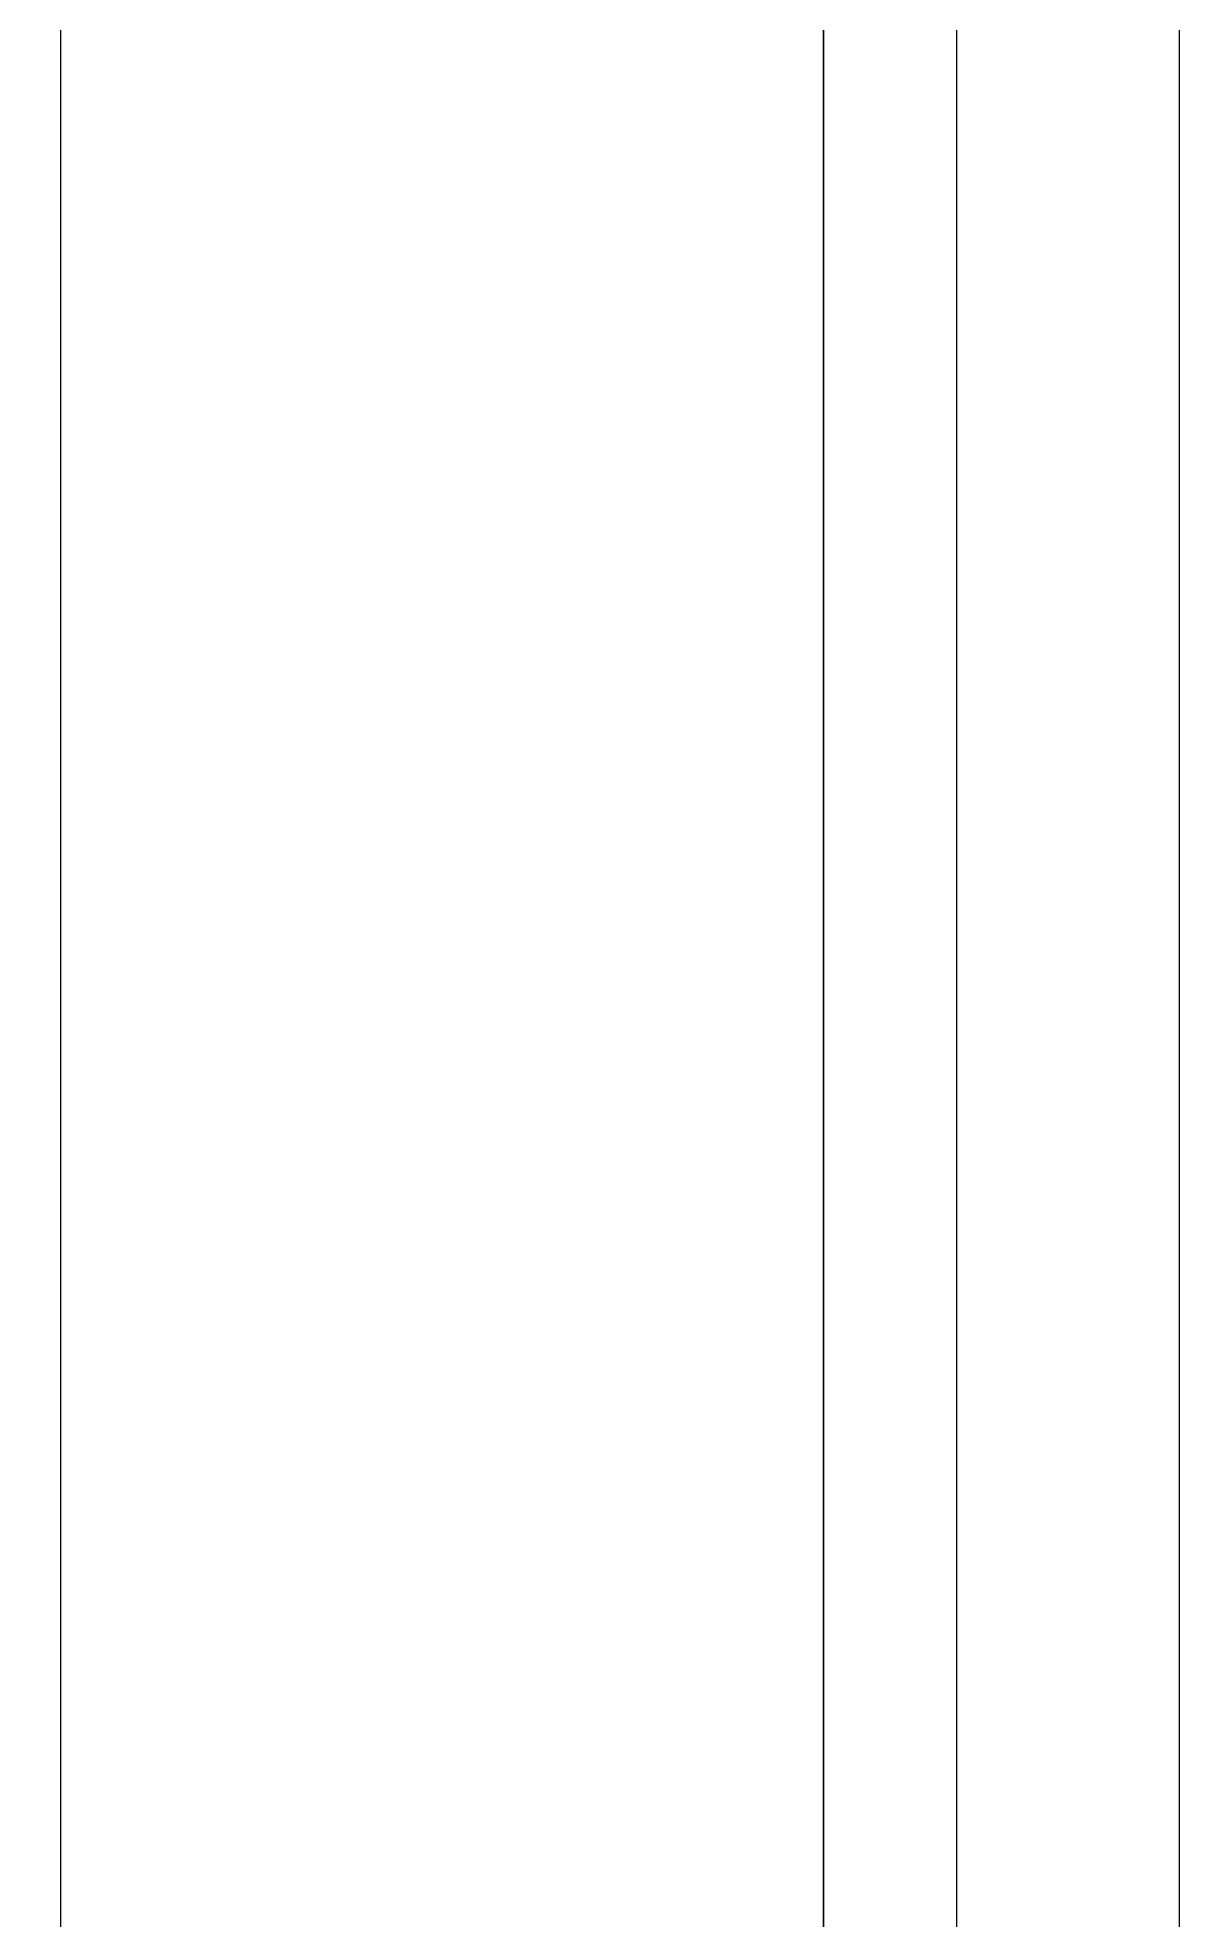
# Model space of a CAD drawing. Extents: x -26 to 0, y -12 to 160.
# Drawn here: x -25.67 to 0, y 73.81 to 116.14 of the extents above; entities that cross this region are included whole.
import ezdxf

# ---------------------------------------------------------------- set-up
doc = ezdxf.new("R2010")
doc.units = 0
doc.header["$MEASUREMENT"] = 0
doc.layers.get('0').update_dxf_attribs({"linetype": 'CONTINUOUS'})
doc.layers.get('Defpoints').update_dxf_attribs({"linetype": 'CONTINUOUS'})
doc.styles.get("Standard").update_dxf_attribs({"font": 'arial.ttf'})
doc.dimstyles.get("Standard").update_dxf_attribs({"dimtxt": 0.18, "dimasz": 0.18, "dimexe": 0.18, "dimexo": 0.0625, "dimgap": 0.09, "dimtad": 0, "dimtih": 1, "dimtoh": 1, "dimdec": 4, "dimzin": 0, "dimdsep": 46, "dimtxsty": 'STANDARD', "dimcen": 0.09, "dimadec": 0, "dimazin": 0, "dimtfac": 1, "dimtdec": 4, "dimtofl": 0, "dimtmove": 0, "dimatfit": 3, "dimfxl": 1, "dimtolj": 1, "dimtzin": 0, "dimarcsym": 0})

# ---------------------------------------------------------------- blocks, each defined once
blk = doc.blocks.new('DIFFERENCE001')
at = {"color": 0}
for p, q in [((-8, -6.975), (-8, 142.975)), ((-5, -6.975), (-5, 142.975)), ((-8, 130.6), (-8, 5.4)), ((0, 5.4), (0, 130.6)), ((-8, 112.956), (-8, 113)), ((-8, 112.956), (-8, 113)), ((-8, 113), (-8, 113)), ((-8, 113), (-8, 113)), ((-8, 112.827), (-8, 112.956)), ((-8, 112.827), (-8, 112.956)), ((-8, 112.956), (-8, 112.956)), ((-8, 112.956), (-8, 112.956)), ((-8, 112.618), (-8, 112.827)), ((-8, 112.618), (-8, 112.827)), ((-8, 112.827), (-8, 112.827)), ((-8, 112.827), (-8, 112.827)), ((-8, 112.338), (-8, 112.618)), ((-8, 112.338), (-8, 112.618)), ((-8, 112.618), (-8, 112.618)), ((-8, 112.618), (-8, 112.618)), ((-8, 112), (-8, 112.338)), ((-8, 112), (-8, 112.338)), ((-8, 112.338), (-8, 112.338)), ((-8, 112.338), (-8, 112.338)), ((-8, 111.618), (-8, 112)), ((-8, 111.618), (-8, 112)), ((-8, 112), (-8, 112)), ((-8, 112), (-8, 112)), ((-8, 111.209), (-8, 111.618)), ((-8, 111.209), (-8, 111.618)), ((-8, 111.618), (-8, 111.618)), ((-8, 111.618), (-8, 111.618)), ((-8, 110.791), (-8, 111.209)), ((-8, 110.791), (-8, 111.209)), ((-8, 111.209), (-8, 111.209)), ((-8, 111.209), (-8, 111.209)), ((-8, 110.382), (-8, 110.791)), ((-8, 110.382), (-8, 110.791)), ((-8, 110.791), (-8, 110.791)), ((-8, 110.791), (-8, 110.791)), ((-8, 110), (-8, 110.382)), ((-8, 110), (-8, 110.382)), ((-8, 110.382), (-8, 110.382)), ((-8, 110.382), (-8, 110.382)), ((-8, 109.662), (-8, 110)), ((-8, 109.662), (-8, 110)), ((-8, 110), (-8, 110)), ((-8, 110), (-8, 110)), ((-8, 109.382), (-8, 109.662)), ((-8, 109.382), (-8, 109.662)), ((-8, 109.662), (-8, 109.662)), ((-8, 109.662), (-8, 109.662)), ((-8, 109.173), (-8, 109.382)), ((-8, 109.173), (-8, 109.382)), ((-8, 109.382), (-8, 109.382)), ((-8, 109.382), (-8, 109.382)), ((-8, 109.044), (-8, 109.173)), ((-8, 109.044), (-8, 109.173)), ((-8, 109.173), (-8, 109.173)), ((-8, 109.173), (-8, 109.173)), ((-8, 109), (-8, 109.044)), ((-8, 109), (-8, 109.044)), ((-8, 109.044), (-8, 109.044)), ((-8, 109.044), (-8, 109.044)), ((-8, 109), (-8, 109)), ((-8, 109), (-8, 109)), ((-8, 104.956), (-8, 105)), ((-8, 104.956), (-8, 105)), ((-8, 105), (-8, 105)), ((-8, 105), (-8, 105)), ((-8, 104.827), (-8, 104.956)), ((-8, 104.827), (-8, 104.956)), ((-8, 104.956), (-8, 104.956)), ((-8, 104.956), (-8, 104.956)), ((-8, 104.618), (-8, 104.827)), ((-8, 104.618), (-8, 104.827)), ((-8, 104.827), (-8, 104.827)), ((-8, 104.827), (-8, 104.827)), ((-8, 104.338), (-8, 104.618)), ((-8, 104.338), (-8, 104.618)), ((-8, 104.618), (-8, 104.618)), ((-8, 104.618), (-8, 104.618)), ((-8, 104), (-8, 104.338)), ((-8, 104), (-8, 104.338)), ((-8, 104.338), (-8, 104.338)), ((-8, 104.338), (-8, 104.338)), ((-8, 103.618), (-8, 104)), ((-8, 103.618), (-8, 104)), ((-8, 104), (-8, 104)), ((-8, 104), (-8, 104)), ((-8, 103.209), (-8, 103.618)), ((-8, 103.209), (-8, 103.618)), ((-8, 103.618), (-8, 103.618)), ((-8, 103.618), (-8, 103.618)), ((-8, 102.791), (-8, 103.209)), ((-8, 102.791), (-8, 103.209)), ((-8, 103.209), (-8, 103.209)), ((-8, 103.209), (-8, 103.209)), ((-8, 102.382), (-8, 102.791)), ((-8, 102.382), (-8, 102.791)), ((-8, 102.791), (-8, 102.791)), ((-8, 102.791), (-8, 102.791)), ((-8, 102), (-8, 102.382)), ((-8, 102), (-8, 102.382)), ((-8, 102.382), (-8, 102.382)), ((-8, 102.382), (-8, 102.382)), ((-8, 101.662), (-8, 102)), ((-8, 101.662), (-8, 102)), ((-8, 102), (-8, 102)), ((-8, 102), (-8, 102)), ((-8, 101.382), (-8, 101.662)), ((-8, 101.382), (-8, 101.662)), ((-8, 101.662), (-8, 101.662)), ((-8, 101.662), (-8, 101.662)), ((-8, 101.173), (-8, 101.382)), ((-8, 101.173), (-8, 101.382)), ((-8, 101.382), (-8, 101.382)), ((-8, 101.382), (-8, 101.382)), ((-8, 101.044), (-8, 101.173)), ((-8, 101.044), (-8, 101.173)), ((-8, 101.173), (-8, 101.173)), ((-8, 101.173), (-8, 101.173)), ((-8, 101), (-8, 101.044)), ((-8, 101), (-8, 101.044)), ((-8, 101.044), (-8, 101.044)), ((-8, 101.044), (-8, 101.044)), ((-8, 101), (-8, 101)), ((-8, 101), (-8, 101)), ((-8, 96.956), (-8, 97)), ((-8, 96.956), (-8, 97)), ((-8, 97), (-8, 97)), ((-8, 97), (-8, 97)), ((-8, 96.827), (-8, 96.956)), ((-8, 96.827), (-8, 96.956)), ((-8, 96.956), (-8, 96.956)), ((-8, 96.956), (-8, 96.956)), ((-8, 96.618), (-8, 96.827)), ((-8, 96.618), (-8, 96.827)), ((-8, 96.827), (-8, 96.827)), ((-8, 96.827), (-8, 96.827)), ((-8, 96.338), (-8, 96.618)), ((-8, 96.338), (-8, 96.618)), ((-8, 96.618), (-8, 96.618)), ((-8, 96.618), (-8, 96.618)), ((-8, 96), (-8, 96.338)), ((-8, 96), (-8, 96.338)), ((-8, 96.338), (-8, 96.338)), ((-8, 96.338), (-8, 96.338)), ((-8, 95.618), (-8, 96)), ((-8, 95.618), (-8, 96)), ((-8, 96), (-8, 96)), ((-8, 96), (-8, 96)), ((-8, 95.209), (-8, 95.618)), ((-8, 95.209), (-8, 95.618)), ((-8, 95.618), (-8, 95.618)), ((-8, 95.618), (-8, 95.618)), ((-8, 94.791), (-8, 95.209)), ((-8, 94.791), (-8, 95.209)), ((-8, 95.209), (-8, 95.209)), ((-8, 95.209), (-8, 95.209)), ((-8, 94.382), (-8, 94.791)), ((-8, 94.382), (-8, 94.791)), ((-8, 94.791), (-8, 94.791)), ((-8, 94.791), (-8, 94.791)), ((-8, 94), (-8, 94.382)), ((-8, 94), (-8, 94.382)), ((-8, 94.382), (-8, 94.382)), ((-8, 94.382), (-8, 94.382)), ((-8, 93.662), (-8, 94)), ((-8, 93.662), (-8, 94)), ((-8, 94), (-8, 94)), ((-8, 94), (-8, 94)), ((-8, 93.382), (-8, 93.662)), ((-8, 93.382), (-8, 93.662)), ((-8, 93.662), (-8, 93.662)), ((-8, 93.662), (-8, 93.662)), ((-8, 93.173), (-8, 93.382)), ((-8, 93.173), (-8, 93.382)), ((-8, 93.382), (-8, 93.382)), ((-8, 93.382), (-8, 93.382)), ((-8, 93.044), (-8, 93.173)), ((-8, 93.044), (-8, 93.173)), ((-8, 93.173), (-8, 93.173)), ((-8, 93.173), (-8, 93.173)), ((-8, 93), (-8, 93.044)), ((-8, 93), (-8, 93.044)), ((-8, 93.044), (-8, 93.044)), ((-8, 93.044), (-8, 93.044)), ((-8, 93), (-8, 93)), ((-8, 93), (-8, 93)), ((-8, 88.956), (-8, 89)), ((-8, 88.956), (-8, 89)), ((-8, 89), (-8, 89)), ((-8, 89), (-8, 89)), ((-8, 88.827), (-8, 88.956)), ((-8, 88.827), (-8, 88.956)), ((-8, 88.956), (-8, 88.956)), ((-8, 88.956), (-8, 88.956)), ((-8, 88.618), (-8, 88.827)), ((-8, 88.618), (-8, 88.827)), ((-8, 88.827), (-8, 88.827)), ((-8, 88.827), (-8, 88.827)), ((-8, 88.338), (-8, 88.618)), ((-8, 88.338), (-8, 88.618)), ((-8, 88.618), (-8, 88.618)), ((-8, 88.618), (-8, 88.618)), ((-8, 88), (-8, 88.338)), ((-8, 88), (-8, 88.338)), ((-8, 88.338), (-8, 88.338)), ((-8, 88.338), (-8, 88.338)), ((-8, 87.618), (-8, 88)), ((-8, 87.618), (-8, 88)), ((-8, 88), (-8, 88)), ((-8, 88), (-8, 88)), ((-8, 87.209), (-8, 87.618)), ((-8, 87.209), (-8, 87.618)), ((-8, 87.618), (-8, 87.618)), ((-8, 87.618), (-8, 87.618)), ((-8, 86.791), (-8, 87.209)), ((-8, 86.791), (-8, 87.209)), ((-8, 87.209), (-8, 87.209)), ((-8, 87.209), (-8, 87.209)), ((-8, 86.382), (-8, 86.791)), ((-8, 86.382), (-8, 86.791)), ((-8, 86.791), (-8, 86.791)), ((-8, 86.791), (-8, 86.791)), ((-8, 86), (-8, 86.382)), ((-8, 86), (-8, 86.382)), ((-8, 86.382), (-8, 86.382)), ((-8, 86.382), (-8, 86.382)), ((-8, 85.662), (-8, 86)), ((-8, 85.662), (-8, 86)), ((-8, 86), (-8, 86)), ((-8, 86), (-8, 86)), ((-8, 85.382), (-8, 85.662)), ((-8, 85.382), (-8, 85.662)), ((-8, 85.662), (-8, 85.662)), ((-8, 85.662), (-8, 85.662)), ((-8, 85.173), (-8, 85.382)), ((-8, 85.173), (-8, 85.382)), ((-8, 85.382), (-8, 85.382)), ((-8, 85.382), (-8, 85.382)), ((-8, 85.044), (-8, 85.173)), ((-8, 85.044), (-8, 85.173)), ((-8, 85.173), (-8, 85.173)), ((-8, 85.173), (-8, 85.173)), ((-8, 85), (-8, 85.044)), ((-8, 85), (-8, 85.044)), ((-8, 85.044), (-8, 85.044)), ((-8, 85.044), (-8, 85.044)), ((-8, 85), (-8, 85)), ((-8, 85), (-8, 85)), ((-8, 80.956), (-8, 81)), ((-8, 80.956), (-8, 81)), ((-8, 81), (-8, 81)), ((-8, 81), (-8, 81)), ((-8, 80.827), (-8, 80.956)), ((-8, 80.827), (-8, 80.956)), ((-8, 80.956), (-8, 80.956)), ((-8, 80.956), (-8, 80.956)), ((-8, 80.618), (-8, 80.827)), ((-8, 80.618), (-8, 80.827)), ((-8, 80.827), (-8, 80.827)), ((-8, 80.827), (-8, 80.827)), ((-8, 80.338), (-8, 80.618)), ((-8, 80.338), (-8, 80.618)), ((-8, 80.618), (-8, 80.618)), ((-8, 80.618), (-8, 80.618)), ((-8, 80), (-8, 80.338)), ((-8, 80), (-8, 80.338)), ((-8, 80.338), (-8, 80.338)), ((-8, 80.338), (-8, 80.338)), ((-8, 79.618), (-8, 80)), ((-8, 79.618), (-8, 80)), ((-8, 80), (-8, 80)), ((-8, 80), (-8, 80)), ((-8, 79.209), (-8, 79.618)), ((-8, 79.209), (-8, 79.618)), ((-8, 79.618), (-8, 79.618)), ((-8, 79.618), (-8, 79.618)), ((-8, 78.791), (-8, 79.209)), ((-8, 78.791), (-8, 79.209)), ((-8, 79.209), (-8, 79.209)), ((-8, 79.209), (-8, 79.209)), ((-8, 78.382), (-8, 78.791)), ((-8, 78.382), (-8, 78.791)), ((-8, 78.791), (-8, 78.791)), ((-8, 78.791), (-8, 78.791)), ((-8, 78), (-8, 78.382)), ((-8, 78), (-8, 78.382)), ((-8, 78.382), (-8, 78.382)), ((-8, 78.382), (-8, 78.382)), ((-8, 77.662), (-8, 78)), ((-8, 77.662), (-8, 78)), ((-8, 78), (-8, 78)), ((-8, 78), (-8, 78)), ((-8, 77.382), (-8, 77.662)), ((-8, 77.382), (-8, 77.662)), ((-8, 77.662), (-8, 77.662)), ((-8, 77.662), (-8, 77.662)), ((-8, 77.173), (-8, 77.382)), ((-8, 77.173), (-8, 77.382)), ((-8, 77.382), (-8, 77.382)), ((-8, 77.382), (-8, 77.382)), ((-8, 77.044), (-8, 77.173)), ((-8, 77.044), (-8, 77.173)), ((-8, 77.173), (-8, 77.173)), ((-8, 77.173), (-8, 77.173)), ((-8, 77), (-8, 77.044)), ((-8, 77), (-8, 77.044)), ((-8, 77.044), (-8, 77.044)), ((-8, 77.044), (-8, 77.044)), ((-8, 77), (-8, 77)), ((-8, 77), (-8, 77))]:
    blk.add_line(p, q, dxfattribs=at)
blk = doc.blocks.new('*D11')
at = {"color": 0, "linetype": 'Continuous', "lineweight": -2, "transparency": 16777216}
for p, q in [((-5.062, 136), (-25.341, 136)), ((-25.161, 135.82), (-25.161, 68.182)), ((-25.161, 0.18), (-25.161, 67.818)), ((-5.062, 0), (-25.341, 0))]:
    blk.add_line(p, q, dxfattribs=at)
at = {"color": 0, "linetype": 'Continuous', "transparency": 16777216}
for points in [[(-25.191, 135.82), (-25.131, 135.82), (-25.161, 136)], [(-25.191, 0.18), (-25.131, 0.18), (-25.161, 0)]]:
    blk.add_solid(points, dxfattribs=at)
at = {"layer": 'Defpoints', "color": 0, "linetype": 'Continuous', "transparency": 16777216}
for p in [(-5, 136), (-5, 0), (-25.161, 0)]:
    blk.add_point(p, dxfattribs=at)
at = {"color": 0, "linetype": 'Continuous', "transparency": 16777216, "insert": (-25.161, 68), "char_height": 0.18, "attachment_point": 5}
blk.add_mtext('\\A1;136.0000', dxfattribs=at)

msp = doc.modelspace()

# ---------------------------------------------------------------- block references
at = {"color": 0}
msp.add_blockref('DIFFERENCE001', (0, 0), dxfattribs=at)

# ---------------------------------------------------------------- dimensions: what is measured, and where the dimension line sits
at = {"linetype": 'Continuous'}
dim = msp.add_linear_dim(base=(-25.1612, 0), p1=(-5, 136), p2=(-5, 0), angle=90, dimstyle='Standard', dxfattribs=at)
dim.commit()
dim.dimension.update_dxf_attribs({"geometry": '*D11', "text_midpoint": (-25.1612, 68)})

doc.saveas('drawing.dxf')
